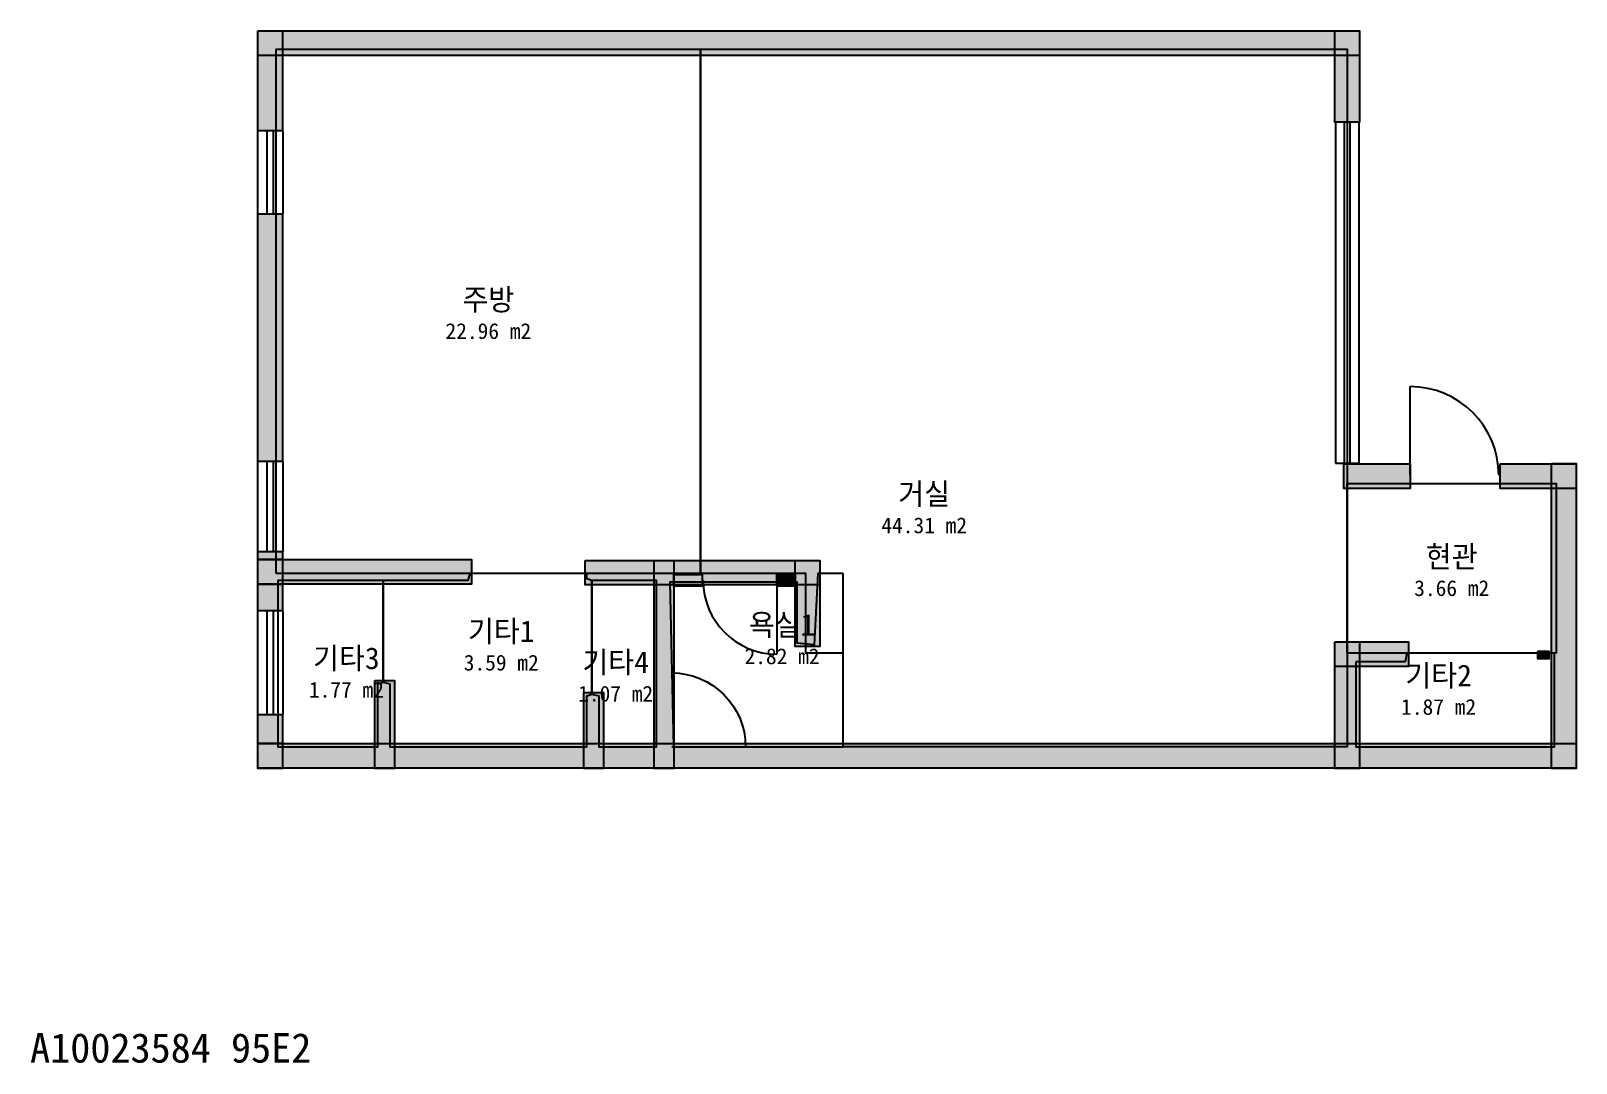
# Model space of a CAD drawing. Header units: millimetres. Extents: x 9 to 15703, y -905 to 9583.
import ezdxf
from ezdxf.enums import TextEntityAlignment as Align

# ---------------------------------------------------------------- set-up
doc = ezdxf.new("R2010")
doc.units = ezdxf.units.MM
for name, color, linetype in [('A-ANNO-TEXT', 7, 'Continuous'), ('A-AREA', 9, 'Continuous'), ('A-AREA-IDEN', 7, 'Continuous'), ('A-DOOR', 4, 'Continuous'), ('A-GLAZ', 5, 'Continuous'), ('A-WALL-EXTR', 7, 'Continuous'), ('A-WALL-PATT', 8, 'Continuous'), ('A-WALL-PRTN', 8, 'Continuous'), ('A-WALL-STRC', 7, 'Continuous')]:
    doc.layers.add(name, color=color, linetype=linetype)

# ---------------------------------------------------------------- blocks, each defined once
blk = doc.blocks.new('JJ-DOOR-SWING')
blk.add_line((0, 0), (0, 1000))
blk.add_arc((0, 0), 1000, 0, 90)
at = {"flags": 1}
for tag, p in [('WIDTH', (0, -150)), ('TYPE', (0, -250))]:
    blk.add_attdef(tag, p, '', height=80, dxfattribs=at)
blk = doc.blocks.new('JJ-WIN-DOUBLE')
for p, q in [((1000, 500), (0, 500)), ((0, 500), (0, -500)), ((1000, -500), (1000, 500)), ((0, 120), (1000, 120)), ((0, -120), (1000, -120)), ((0, -500), (1000, -500))]:
    blk.add_line(p, q)
at = {"flags": 1}
for tag, p in [('WIDTH', (0, -700)), ('TYPE', (0, -800))]:
    blk.add_attdef(tag, p, '', height=80, dxfattribs=at)

msp = doc.modelspace()

# ---------------------------------------------------------------- linework, layer by layer
at = {"layer": 'A-AREA'}
for points in [[(2500, 4069), (2500, 9397), (6810, 9397), (6810, 4069)], [(8259, 2310), (8259, 3259), (7879, 3259), (7879, 4069), (6810, 4069), (6810, 9397), (13379, 9397), (13379, 2310)], [(15500, 3259), (13379, 3259), (13379, 4983), (15500, 4983)], [(2517, 4000), (2517, 2310), (3534, 2310), (3534, 2948), (3586, 2966), (3586, 4000)], [(3586, 4000), (3586, 2966), (3655, 2948), (3655, 2310), (5655, 2310), (5655, 2828), (5707, 2845), (5707, 4000), (5655, 4017), (5655, 4069), (4466, 4069), (4448, 4000)], [(5707, 4000), (5707, 2845), (5776, 2828), (5776, 2310), (6362, 2310), (6362, 4000)], [(8259, 4069), (8000, 4069), (7966, 3345), (7793, 3362), (7793, 3983), (6500, 3983), (6534, 2310), (8259, 2310)], [(13466, 3172), (13466, 2310), (15483, 2310), (15483, 3259), (13983, 3259), (13966, 3172)]]:
    msp.add_lwpolyline(points, close=True, dxfattribs=at)
at = {"layer": 'A-WALL-EXTR'}
for points in [[(2314, 9582), (13505, 9582), (13505, 9332), (2314, 9332)], [(2315, 9583), (2565, 9583), (2565, 8569), (2315, 8569)], [(13254, 9583), (13504, 9583), (13504, 8655), (13254, 8655)], [(2315, 7724), (2565, 7724), (2565, 5207), (2315, 5207)], [(13345, 5185), (14017, 5185), (14017, 4935), (13345, 4935)], [(14931, 5185), (15703, 5185), (15703, 4935), (14931, 4935)], [(15453, 5186), (15703, 5186), (15703, 2090), (15453, 2090)], [(2315, 4293), (2565, 4293), (2565, 3690), (2315, 3690)], [(2315, 4293), (2565, 4293), (2565, 4212), (2315, 4212)], [(2314, 4211), (4483, 4211), (4483, 3961), (2314, 3961)], [(5638, 4203), (8022, 4203), (8022, 3953), (5638, 3953)], [(7772, 4203), (8022, 4203), (8022, 3328), (7772, 3328)], [(2315, 3960), (2565, 3960), (2565, 3690), (2315, 3690)], [(13253, 3375), (14000, 3375), (14000, 3125), (13253, 3125)], [(13254, 3376), (13504, 3376), (13504, 2090), (13254, 2090)], [(15310, 3276), (15310, 3207), (15431, 3207), (15431, 3276)], [(2315, 2638), (2565, 2638), (2565, 2090), (2315, 2090)], [(2315, 2638), (2565, 2638), (2565, 2341), (2315, 2341)], [(2314, 2341), (15703, 2341), (15703, 2091), (2314, 2091)]]:
    msp.add_lwpolyline(points, close=True, dxfattribs=at)
at = {"layer": 'A-WALL-PATT', "color": 8}
for points in [[(2314, 9582), (13505, 9582), (2314, 9332), (13505, 9332)], [(2315, 9583), (2565, 9583), (2315, 8569), (2565, 8569)], [(13254, 9583), (13504, 9583), (13254, 8655), (13504, 8655)], [(2315, 7724), (2565, 7724), (2315, 5207), (2565, 5207)], [(13345, 5185), (14017, 5185), (13345, 4935), (14017, 4935)], [(14931, 5185), (15703, 5185), (14931, 4935), (15703, 4935)], [(15453, 5186), (15703, 5186), (15453, 2090), (15703, 2090)], [(2315, 4293), (2565, 4293), (2315, 3690), (2565, 3690)], [(2315, 4293), (2565, 4293), (2315, 4212), (2565, 4212)], [(2314, 4211), (4483, 4211), (2314, 3961), (4483, 3961)], [(5638, 4203), (8022, 4203), (5638, 3953), (8022, 3953)], [(6340, 4203), (6540, 4203), (6340, 2090), (6540, 2090)], [(7772, 4203), (8022, 4203), (7772, 3328), (8022, 3328)], [(2315, 3960), (2565, 3960), (2315, 3690), (2565, 3690)], [(6540, 4060), (6828, 4060), (6540, 3940), (6828, 3940)], [(7586, 4060), (7771, 4060), (7586, 3940), (7771, 3940)], [(13253, 3375), (14000, 3375), (13253, 3125), (14000, 3125)], [(13254, 3376), (13504, 3376), (13254, 2090), (13504, 2090)], [(15431, 3276), (15310, 3276), (15310, 3207)], [(15310, 3207), (15431, 3207), (15431, 3276)], [(3503, 2983), (3703, 2983), (3503, 2090), (3703, 2090)], [(5624, 2862), (5824, 2862), (5624, 2090), (5824, 2090)], [(2315, 2638), (2565, 2638), (2315, 2090), (2565, 2090)], [(2315, 2638), (2565, 2638), (2315, 2341), (2565, 2341)], [(2314, 2341), (15703, 2341), (2314, 2091), (15703, 2091)]]:
    msp.add_solid(points, dxfattribs=at)
at = {"layer": 'A-WALL-PRTN'}
for points in [[(6540, 4060), (6828, 4060), (6828, 3940), (6540, 3940)], [(7586, 4060), (7771, 4060), (7771, 3940), (7586, 3940)]]:
    msp.add_lwpolyline(points, close=True, dxfattribs=at)
at = {"layer": 'A-WALL-STRC'}
for points in [[(6340, 4203), (6540, 4203), (6540, 2090), (6340, 2090)], [(3503, 2983), (3703, 2983), (3703, 2090), (3503, 2090)], [(5624, 2862), (5824, 2862), (5824, 2090), (5624, 2090)]]:
    msp.add_lwpolyline(points, close=True, dxfattribs=at)

# ---------------------------------------------------------------- block references
at = {"layer": 'A-DOOR', "xscale": 0.9, "yscale": 0.9}
msp.add_blockref('JJ-DOOR-SWING', (14017, 5069), dxfattribs=at)
at = {"layer": 'A-DOOR', "xscale": 0.75}
for p, yscale, rotation in [((7586, 4000), 0.75, 180), ((6517, 2310), -0.75, 90)]:
    msp.add_blockref('JJ-DOOR-SWING', p, dxfattribs=dict(at, yscale=yscale, rotation=rotation))
at = {"layer": 'A-GLAZ', "rotation": 90}
for p, xscale, yscale in [((13379, 5190), 3.465517241379311, 0.2413793103448276), ((2440, 7724), 0.8448275862068967, 0.2586206896551724), ((2440, 4293), 0.9137931034482762, 0.2586206896551724), ((2440, 2638), 1.051724137931034, 0.2586206896551724)]:
    msp.add_blockref('JJ-WIN-DOUBLE', p, dxfattribs=dict(at, xscale=xscale, yscale=yscale))

# ---------------------------------------------------------------- texts
at = {"layer": 'A-ANNO-TEXT'}
msp.add_text('A10023584 95E2', height=300, dxfattribs=at).set_placement((0, -900))
at = {"layer": 'A-AREA-IDEN'}
for s, height, p in [('주방', 220, (4655, 6853)), ('22.96 m2', 160, (4655, 6533)), ('거실', 220, (9082, 4879)), ('44.31 m2', 160, (9082, 4559)), ('현관', 220, (14440, 4241)), ('3.66 m2', 160, (14440, 3921)), ('기타1', 220, (4786, 3484)), ('욕실1', 220, (7638, 3549)), ('기타3', 220, (3213, 3209)), ('기타4', 220, (5948, 3169)), ('2.82 m2', 160, (7638, 3229)), ('3.59 m2', 160, (4786, 3164)), ('기타2', 220, (14307, 3034)), ('1.77 m2', 160, (3213, 2889)), ('1.07 m2', 160, (5948, 2849)), ('1.87 m2', 160, (14307, 2714))]:
    msp.add_text(s, height=height, dxfattribs=at).set_placement(p, align=Align.MIDDLE_CENTER)

doc.saveas('drawing.dxf')
